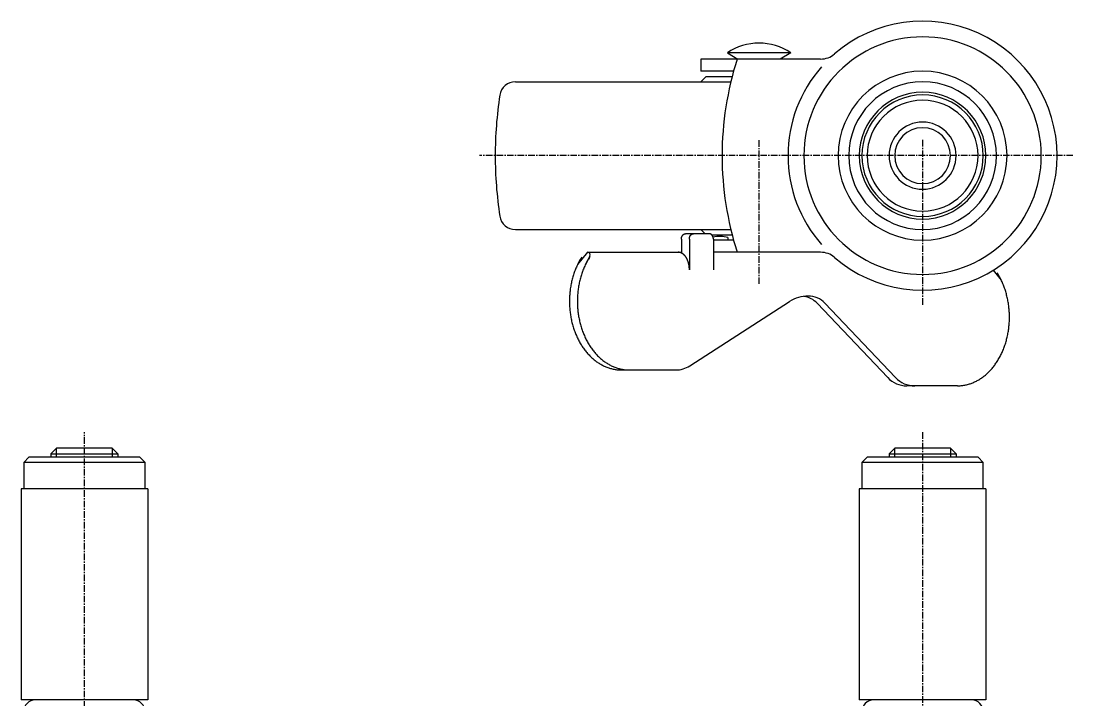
# Model space of a CAD drawing. Extents: x 870 to 1101, y 274 to 562.
# Drawn here: x 902.1 to 1101.4, y 433.4 to 562 of the extents above; entities that cross this region are included whole.
import ezdxf

# ---------------------------------------------------------------- set-up
doc = ezdxf.new("R2010")
doc.units = 0
doc.linetypes.add('CENTER', pattern=[2, 1.25, -0.25, 0.25, -0.25])
doc.linetypes.add('CENTER2', pattern=[28.575, 19.05, -3.175, 3.175, -3.175])
doc.layers.get('0').update_dxf_attribs({"linetype": 'CONTINUOUS'})
doc.layers.add('CENTER', color=1, linetype='CENTER2')

msp = doc.modelspace()

# ---------------------------------------------------------------- linework, layer by layer
at = {"color": 7, "linetype": 'CONTINUOUS'}
for p, q in [((1053.59, 554.79), (1030.91, 554.79)), ((1030.91, 554.79), (1030.91, 552.49)), ((1047.91, 555.95), (1035.91, 555.95)), ((1035.91, 555.95), (1037.91, 554.79)), ((1047.91, 555.95), (1045.91, 554.79)), ((1037.08, 552.49), (1030.91, 552.49)), ((995.75, 550.49), (1036.56, 550.49)), ((1030.91, 550.49), (1031.91, 551.49)), ((1031.91, 551.49), (1036.81, 551.49)), ((995.75, 522.49), (1036.56, 522.49)), ((1030.91, 522.49), (1031.71, 521.69)), ((1027.21, 520.69), (1027.21, 518.04)), ((1032.5, 521.69), (1027.97, 521.69)), ((1028.71, 520.69), (1028.71, 514.89)), ((1032.96, 521.49), (1036.81, 521.49)), ((1033.26, 520.69), (1033.26, 514.89)), ((1037.08, 520.49), (1033.26, 520.49)), ((1036.01, 520.99), (1036.01, 520.49)), ((1009.39, 518.19), (1007.53, 515.89)), ((1009.84, 517.47), (1009.03, 515.89)), ((1009.39, 518.19), (1027.21, 518.19)), ((1009.39, 518.19), (1023.07, 518.19)), ((1053.59, 518.19), (1033.26, 518.19)), ((1086.29, 514.79), (1087.82, 512.89)), ((1028.81, 496.69), (1047.7, 508.85)), ((1066.3, 494.45), (1052.91, 508.53)), ((1067.8, 494.45), (1054.41, 508.53)), ((1015.84, 495.89), (1026.11, 495.89)), ((1079.51, 492.89), (1069.92, 492.89)), ((908.76, 481.08), (907.7, 480.02)), ((919.34, 481.08), (908.76, 481.08)), ((908.76, 479.38), (908.76, 481.08)), ((920.4, 480.02), (919.34, 481.08)), ((919.34, 481.08), (919.34, 479.38)), ((1067.62, 481.08), (1066.56, 480.02)), ((1078.2, 481.08), (1067.62, 481.08)), ((1067.62, 479.38), (1067.62, 481.08)), ((1079.26, 480.02), (1078.2, 481.08)), ((1078.2, 481.08), (1078.2, 479.38)), ((903.55, 479.38), (902.55, 478.38)), ((924.55, 479.38), (903.55, 479.38)), ((907.7, 480.02), (920.4, 480.02)), ((907.7, 480.02), (907.7, 479.38)), ((920.4, 480.02), (920.4, 479.38)), ((924.55, 479.38), (925.55, 478.38)), ((1062.41, 479.38), (1061.41, 478.38)), ((1083.41, 479.38), (1062.41, 479.38)), ((1066.56, 480.02), (1079.26, 480.02)), ((1066.56, 480.02), (1066.56, 479.38)), ((1079.26, 480.02), (1079.26, 479.38)), ((1083.41, 479.38), (1084.41, 478.38)), ((925.55, 478.38), (902.55, 478.38)), ((902.55, 478.38), (902.55, 473.38)), ((925.55, 473.38), (925.55, 478.38)), ((1084.41, 478.38), (1061.41, 478.38)), ((1061.41, 478.38), (1061.41, 473.38)), ((1084.41, 473.38), (1084.41, 478.38)), ((902.05, 473.38), (902.05, 433.38)), ((926.05, 473.38), (902.05, 473.38)), ((926.05, 473.38), (926.05, 433.38)), ((1060.91, 473.38), (1060.91, 433.38)), ((1084.91, 473.38), (1060.91, 473.38)), ((1084.91, 473.38), (1084.91, 433.38)), ((926.05, 433.38), (902.05, 433.38)), ((1084.91, 433.38), (1060.91, 433.38))]:
    msp.add_line(p, q, dxfattribs=at)
for points in [[(1027.21, 520.69, 0), (1027.21, 520.71, 0), (1027.21, 520.72, 0), (1027.21, 520.73, 0), (1027.21, 520.74, 0), (1027.22, 520.75, 0), (1027.22, 520.77, 0), (1027.22, 520.78, 0), (1027.22, 520.79, 0), (1027.22, 520.8, 0), (1027.22, 520.82, 0), (1027.22, 520.83, 0), (1027.22, 520.84, 0), (1027.22, 520.85, 0), (1027.22, 520.86, 0), (1027.23, 520.88, 0), (1027.23, 520.89, 0), (1027.23, 520.9, 0), (1027.23, 520.91, 0), (1027.23, 520.92, 0), (1027.24, 520.94, 0), (1027.24, 520.95, 0), (1027.24, 520.96, 0), (1027.24, 520.97, 0), (1027.25, 520.98, 0), (1027.25, 521, 0), (1027.25, 521.01, 0), (1027.25, 521.02, 0), (1027.26, 521.03, 0), (1027.26, 521.04, 0), (1027.26, 521.05, 0), (1027.27, 521.07, 0), (1027.27, 521.08, 0), (1027.27, 521.09, 0), (1027.28, 521.1, 0), (1027.28, 521.11, 0), (1027.29, 521.12, 0), (1027.29, 521.13, 0), (1027.29, 521.14, 0), (1027.3, 521.15, 0), (1027.3, 521.16, 0), (1027.31, 521.17, 0), (1027.31, 521.19, 0), (1027.32, 521.2, 0), (1027.32, 521.21, 0), (1027.33, 521.22, 0), (1027.33, 521.23, 0), (1027.34, 521.24, 0), (1027.34, 521.25, 0), (1027.35, 521.26, 0), (1027.35, 521.27, 0), (1027.36, 521.28, 0), (1027.36, 521.29, 0), (1027.37, 521.3, 0), (1027.37, 521.31, 0), (1027.38, 521.32, 0), (1027.39, 521.33, 0), (1027.39, 521.34, 0), (1027.4, 521.35, 0), (1027.4, 521.36, 0), (1027.41, 521.37, 0), (1027.42, 521.37, 0), (1027.42, 521.38, 0), (1027.43, 521.39, 0), (1027.44, 521.4, 0), (1027.44, 521.41, 0), (1027.45, 521.42, 0), (1027.46, 521.43, 0), (1027.46, 521.43, 0), (1027.47, 521.44, 0), (1027.48, 521.45, 0), (1027.48, 521.46, 0), (1027.49, 521.47, 0), (1027.5, 521.47, 0), (1027.51, 521.48, 0), (1027.51, 521.49, 0), (1027.52, 521.5, 0), (1027.53, 521.5, 0), (1027.54, 521.51, 0), (1027.54, 521.52, 0), (1027.55, 521.52, 0), (1027.56, 521.53, 0), (1027.57, 521.54, 0), (1027.57, 521.54, 0), (1027.58, 521.55, 0), (1027.59, 521.56, 0), (1027.6, 521.56, 0), (1027.61, 521.57, 0), (1027.61, 521.58, 0), (1027.62, 521.58, 0), (1027.63, 521.59, 0), (1027.64, 521.59, 0), (1027.65, 521.6, 0), (1027.66, 521.6, 0), (1027.66, 521.61, 0), (1027.67, 521.61, 0), (1027.68, 521.62, 0), (1027.69, 521.62, 0), (1027.7, 521.63, 0), (1027.71, 521.63, 0), (1027.72, 521.63, 0), (1027.73, 521.64, 0), (1027.73, 521.64, 0), (1027.74, 521.65, 0), (1027.75, 521.65, 0), (1027.76, 521.65, 0), (1027.77, 521.66, 0), (1027.78, 521.66, 0), (1027.79, 521.66, 0), (1027.8, 521.67, 0), (1027.81, 521.67, 0), (1027.81, 521.67, 0), (1027.82, 521.67, 0), (1027.83, 521.68, 0), (1027.84, 521.68, 0), (1027.85, 521.68, 0), (1027.86, 521.68, 0), (1027.87, 521.68, 0), (1027.88, 521.69, 0), (1027.89, 521.69, 0), (1027.9, 521.69, 0), (1027.91, 521.69, 0), (1027.92, 521.69, 0), (1027.93, 521.69, 0), (1027.93, 521.69, 0), (1027.94, 521.69, 0), (1027.95, 521.69, 0), (1027.96, 521.69, 0), (1027.97, 521.69, 0)], [(1028.71, 520.69, 0), (1028.71, 520.71, 0), (1028.71, 520.72, 0), (1028.71, 520.73, 0), (1028.71, 520.74, 0), (1028.71, 520.75, 0), (1028.72, 520.77, 0), (1028.72, 520.78, 0), (1028.72, 520.79, 0), (1028.72, 520.8, 0), (1028.72, 520.82, 0), (1028.72, 520.83, 0), (1028.72, 520.84, 0), (1028.72, 520.85, 0), (1028.72, 520.86, 0), (1028.73, 520.88, 0), (1028.73, 520.89, 0), (1028.73, 520.9, 0), (1028.73, 520.91, 0), (1028.73, 520.92, 0), (1028.74, 520.94, 0), (1028.74, 520.95, 0), (1028.74, 520.96, 0), (1028.74, 520.97, 0), (1028.75, 520.98, 0), (1028.75, 521, 0), (1028.75, 521.01, 0), (1028.75, 521.02, 0), (1028.76, 521.03, 0), (1028.76, 521.04, 0), (1028.76, 521.05, 0), (1028.77, 521.07, 0), (1028.77, 521.08, 0), (1028.77, 521.09, 0), (1028.78, 521.1, 0), (1028.78, 521.11, 0), (1028.79, 521.12, 0), (1028.79, 521.13, 0), (1028.79, 521.14, 0), (1028.8, 521.15, 0), (1028.8, 521.16, 0), (1028.81, 521.17, 0), (1028.81, 521.19, 0), (1028.82, 521.2, 0), (1028.82, 521.21, 0), (1028.83, 521.22, 0), (1028.83, 521.23, 0), (1028.84, 521.24, 0), (1028.84, 521.25, 0), (1028.85, 521.26, 0), (1028.85, 521.27, 0), (1028.86, 521.28, 0), (1028.86, 521.29, 0), (1028.87, 521.3, 0), (1028.87, 521.31, 0), (1028.88, 521.32, 0), (1028.89, 521.33, 0), (1028.89, 521.34, 0), (1028.9, 521.35, 0), (1028.9, 521.36, 0), (1028.91, 521.37, 0), (1028.92, 521.37, 0), (1028.92, 521.38, 0), (1028.93, 521.39, 0), (1028.94, 521.4, 0), (1028.94, 521.41, 0), (1028.95, 521.42, 0), (1028.96, 521.43, 0), (1028.96, 521.43, 0), (1028.97, 521.44, 0), (1028.98, 521.45, 0), (1028.98, 521.46, 0), (1028.99, 521.47, 0), (1029, 521.47, 0), (1029, 521.48, 0), (1029.01, 521.49, 0), (1029.02, 521.5, 0), (1029.03, 521.5, 0), (1029.03, 521.51, 0), (1029.04, 521.52, 0), (1029.05, 521.52, 0), (1029.06, 521.53, 0), (1029.07, 521.54, 0), (1029.07, 521.54, 0), (1029.08, 521.55, 0), (1029.09, 521.56, 0), (1029.1, 521.56, 0), (1029.11, 521.57, 0), (1029.11, 521.58, 0), (1029.12, 521.58, 0), (1029.13, 521.59, 0), (1029.14, 521.59, 0), (1029.15, 521.6, 0), (1029.16, 521.6, 0), (1029.16, 521.61, 0), (1029.17, 521.61, 0), (1029.18, 521.62, 0), (1029.19, 521.62, 0), (1029.2, 521.63, 0), (1029.21, 521.63, 0), (1029.22, 521.63, 0), (1029.22, 521.64, 0), (1029.23, 521.64, 0), (1029.24, 521.65, 0), (1029.25, 521.65, 0), (1029.26, 521.65, 0), (1029.27, 521.66, 0), (1029.28, 521.66, 0), (1029.29, 521.66, 0), (1029.3, 521.67, 0), (1029.31, 521.67, 0), (1029.31, 521.67, 0), (1029.32, 521.67, 0), (1029.33, 521.68, 0), (1029.34, 521.68, 0), (1029.35, 521.68, 0), (1029.36, 521.68, 0), (1029.37, 521.68, 0), (1029.38, 521.69, 0), (1029.39, 521.69, 0), (1029.4, 521.69, 0), (1029.41, 521.69, 0), (1029.42, 521.69, 0), (1029.42, 521.69, 0), (1029.43, 521.69, 0), (1029.44, 521.69, 0), (1029.45, 521.69, 0), (1029.46, 521.69, 0), (1029.47, 521.69, 0)], [(1033.26, 520.69, 0), (1033.26, 520.71, 0), (1033.26, 520.72, 0), (1033.26, 520.73, 0), (1033.26, 520.74, 0), (1033.26, 520.75, 0), (1033.26, 520.77, 0), (1033.26, 520.78, 0), (1033.26, 520.79, 0), (1033.26, 520.8, 0), (1033.26, 520.82, 0), (1033.26, 520.83, 0), (1033.25, 520.84, 0), (1033.25, 520.85, 0), (1033.25, 520.86, 0), (1033.25, 520.88, 0), (1033.25, 520.89, 0), (1033.25, 520.9, 0), (1033.24, 520.91, 0), (1033.24, 520.92, 0), (1033.24, 520.94, 0), (1033.24, 520.95, 0), (1033.24, 520.96, 0), (1033.23, 520.97, 0), (1033.23, 520.98, 0), (1033.23, 521, 0), (1033.22, 521.01, 0), (1033.22, 521.02, 0), (1033.22, 521.03, 0), (1033.21, 521.04, 0), (1033.21, 521.05, 0), (1033.21, 521.07, 0), (1033.2, 521.08, 0), (1033.2, 521.09, 0), (1033.2, 521.1, 0), (1033.19, 521.11, 0), (1033.19, 521.12, 0), (1033.19, 521.13, 0), (1033.18, 521.14, 0), (1033.18, 521.15, 0), (1033.17, 521.16, 0), (1033.17, 521.17, 0), (1033.16, 521.19, 0), (1033.16, 521.2, 0), (1033.15, 521.21, 0), (1033.15, 521.22, 0), (1033.14, 521.23, 0), (1033.14, 521.24, 0), (1033.13, 521.25, 0), (1033.13, 521.26, 0), (1033.12, 521.27, 0), (1033.12, 521.28, 0), (1033.11, 521.29, 0), (1033.11, 521.3, 0), (1033.1, 521.31, 0), (1033.1, 521.32, 0), (1033.09, 521.33, 0), (1033.08, 521.34, 0), (1033.08, 521.35, 0), (1033.07, 521.36, 0), (1033.07, 521.37, 0), (1033.06, 521.37, 0), (1033.05, 521.38, 0), (1033.05, 521.39, 0), (1033.04, 521.4, 0), (1033.03, 521.41, 0), (1033.03, 521.42, 0), (1033.02, 521.43, 0), (1033.01, 521.43, 0), (1033.01, 521.44, 0), (1033, 521.45, 0), (1032.99, 521.46, 0), (1032.99, 521.47, 0), (1032.98, 521.47, 0), (1032.97, 521.48, 0), (1032.96, 521.49, 0), (1032.96, 521.5, 0), (1032.95, 521.5, 0), (1032.94, 521.51, 0), (1032.93, 521.52, 0), (1032.93, 521.52, 0), (1032.92, 521.53, 0), (1032.91, 521.54, 0), (1032.9, 521.54, 0), (1032.89, 521.55, 0), (1032.89, 521.56, 0), (1032.88, 521.56, 0), (1032.87, 521.57, 0), (1032.86, 521.58, 0), (1032.85, 521.58, 0), (1032.85, 521.59, 0), (1032.84, 521.59, 0), (1032.83, 521.6, 0), (1032.82, 521.6, 0), (1032.81, 521.61, 0), (1032.8, 521.61, 0), (1032.79, 521.62, 0), (1032.79, 521.62, 0), (1032.78, 521.63, 0), (1032.77, 521.63, 0), (1032.76, 521.63, 0), (1032.75, 521.64, 0), (1032.74, 521.64, 0), (1032.73, 521.65, 0), (1032.72, 521.65, 0), (1032.72, 521.65, 0), (1032.71, 521.66, 0), (1032.7, 521.66, 0), (1032.69, 521.66, 0), (1032.68, 521.67, 0), (1032.67, 521.67, 0), (1032.66, 521.67, 0), (1032.65, 521.67, 0), (1032.64, 521.68, 0), (1032.63, 521.68, 0), (1032.62, 521.68, 0), (1032.62, 521.68, 0), (1032.61, 521.68, 0), (1032.6, 521.69, 0), (1032.59, 521.69, 0), (1032.58, 521.69, 0), (1032.57, 521.69, 0), (1032.56, 521.69, 0), (1032.55, 521.69, 0), (1032.54, 521.69, 0), (1032.53, 521.69, 0), (1032.52, 521.69, 0), (1032.51, 521.69, 0), (1032.5, 521.69, 0)], [(1008.3, 517.27, 0), (1008.19, 517.09, 0), (1008.08, 516.91, 0), (1007.98, 516.73, 0), (1007.87, 516.54, 0), (1007.77, 516.36, 0), (1007.67, 516.17, 0), (1007.57, 515.98, 0), (1007.48, 515.78, 0), (1007.39, 515.58, 0), (1007.3, 515.38, 0), (1007.21, 515.18, 0), (1007.13, 514.98, 0), (1007.05, 514.78, 0), (1006.97, 514.57, 0), (1006.9, 514.36, 0), (1006.83, 514.15, 0), (1006.76, 513.94, 0), (1006.69, 513.73, 0), (1006.63, 513.51, 0), (1006.57, 513.29, 0), (1006.51, 513.08, 0), (1006.45, 512.86, 0), (1006.4, 512.64, 0), (1006.35, 512.42, 0), (1006.31, 512.19, 0), (1006.26, 511.97, 0), (1006.22, 511.75, 0), (1006.19, 511.52, 0), (1006.15, 511.29, 0), (1006.12, 511.07, 0), (1006.1, 510.84, 0), (1006.07, 510.61, 0), (1006.05, 510.38, 0), (1006.03, 510.15, 0), (1006.01, 509.92, 0), (1006, 509.69, 0), (1005.99, 509.46, 0), (1005.99, 509.23, 0), (1005.98, 509, 0), (1005.98, 508.77, 0), (1005.99, 508.54, 0), (1005.99, 508.31, 0), (1006, 508.08, 0), (1006.02, 507.85, 0), (1006.03, 507.62, 0), (1006.05, 507.39, 0), (1006.07, 507.16, 0), (1006.1, 506.93, 0), (1006.12, 506.7, 0), (1006.16, 506.48, 0), (1006.19, 506.25, 0), (1006.23, 506.03, 0), (1006.27, 505.8, 0), (1006.31, 505.58, 0), (1006.36, 505.36, 0), (1006.4, 505.13, 0), (1006.46, 504.91, 0), (1006.51, 504.7, 0), (1006.57, 504.48, 0), (1006.63, 504.26, 0), (1006.69, 504.05, 0), (1006.76, 503.83, 0), (1006.83, 503.62, 0), (1006.9, 503.41, 0), (1006.98, 503.2, 0), (1007.06, 503, 0), (1007.14, 502.79, 0), (1007.22, 502.59, 0), (1007.31, 502.39, 0), (1007.4, 502.19, 0), (1007.49, 501.99, 0), (1007.58, 501.8, 0), (1007.68, 501.61, 0), (1007.78, 501.42, 0), (1007.88, 501.23, 0), (1007.98, 501.05, 0), (1008.09, 500.86, 0), (1008.2, 500.68, 0), (1008.31, 500.5, 0), (1008.42, 500.33, 0), (1008.54, 500.16, 0), (1008.66, 499.99, 0), (1008.78, 499.82, 0), (1008.9, 499.66, 0), (1009.03, 499.5, 0), (1009.16, 499.34, 0), (1009.29, 499.18, 0), (1009.42, 499.03, 0), (1009.55, 498.88, 0), (1009.69, 498.74, 0), (1009.82, 498.6, 0), (1009.96, 498.46, 0), (1010.11, 498.32, 0), (1010.25, 498.19, 0), (1010.39, 498.06, 0), (1010.54, 497.93, 0), (1010.69, 497.81, 0), (1010.84, 497.69, 0), (1010.99, 497.58, 0), (1011.14, 497.46, 0), (1011.3, 497.36, 0), (1011.45, 497.25, 0), (1011.61, 497.15, 0), (1011.77, 497.05, 0), (1011.93, 496.96, 0), (1012.09, 496.87, 0), (1012.25, 496.79, 0), (1012.42, 496.7, 0), (1012.58, 496.62, 0), (1012.75, 496.55, 0), (1012.91, 496.48, 0), (1013.08, 496.41, 0), (1013.25, 496.35, 0), (1013.42, 496.29, 0), (1013.59, 496.24, 0), (1013.76, 496.19, 0), (1013.93, 496.14, 0), (1014.1, 496.1, 0), (1014.27, 496.06, 0), (1014.45, 496.02, 0), (1014.62, 495.99, 0), (1014.79, 495.97, 0), (1014.97, 495.94, 0), (1015.14, 495.93, 0), (1015.32, 495.91, 0), (1015.49, 495.9, 0), (1015.67, 495.89, 0), (1015.84, 495.89, 0)], [(1009.8, 517.27, 0), (1009.69, 517.09, 0), (1009.58, 516.91, 0), (1009.48, 516.73, 0), (1009.37, 516.54, 0), (1009.27, 516.36, 0), (1009.17, 516.17, 0), (1009.07, 515.98, 0), (1008.98, 515.78, 0), (1008.89, 515.58, 0), (1008.8, 515.38, 0), (1008.71, 515.18, 0), (1008.63, 514.98, 0), (1008.55, 514.78, 0), (1008.47, 514.57, 0), (1008.4, 514.36, 0), (1008.33, 514.15, 0), (1008.26, 513.94, 0), (1008.19, 513.73, 0), (1008.13, 513.51, 0), (1008.07, 513.29, 0), (1008.01, 513.08, 0), (1007.95, 512.86, 0), (1007.9, 512.64, 0), (1007.85, 512.42, 0), (1007.81, 512.19, 0), (1007.76, 511.97, 0), (1007.72, 511.75, 0), (1007.69, 511.52, 0), (1007.65, 511.29, 0), (1007.62, 511.07, 0), (1007.59, 510.84, 0), (1007.57, 510.61, 0), (1007.55, 510.38, 0), (1007.53, 510.15, 0), (1007.51, 509.92, 0), (1007.5, 509.69, 0), (1007.49, 509.46, 0), (1007.49, 509.23, 0), (1007.48, 509, 0), (1007.48, 508.77, 0), (1007.49, 508.54, 0), (1007.49, 508.31, 0), (1007.5, 508.08, 0), (1007.52, 507.85, 0), (1007.53, 507.62, 0), (1007.55, 507.39, 0), (1007.57, 507.16, 0), (1007.6, 506.93, 0), (1007.62, 506.7, 0), (1007.66, 506.48, 0), (1007.69, 506.25, 0), (1007.73, 506.03, 0), (1007.77, 505.8, 0), (1007.81, 505.58, 0), (1007.86, 505.36, 0), (1007.9, 505.13, 0), (1007.96, 504.91, 0), (1008.01, 504.7, 0), (1008.07, 504.48, 0), (1008.13, 504.26, 0), (1008.19, 504.05, 0), (1008.26, 503.83, 0), (1008.33, 503.62, 0), (1008.4, 503.41, 0), (1008.48, 503.2, 0), (1008.56, 503, 0), (1008.64, 502.79, 0), (1008.72, 502.59, 0), (1008.81, 502.39, 0), (1008.89, 502.19, 0), (1008.99, 501.99, 0), (1009.08, 501.8, 0), (1009.18, 501.61, 0), (1009.28, 501.42, 0), (1009.38, 501.23, 0), (1009.48, 501.05, 0), (1009.59, 500.86, 0), (1009.7, 500.68, 0), (1009.81, 500.5, 0), (1009.92, 500.33, 0), (1010.04, 500.16, 0), (1010.16, 499.99, 0), (1010.28, 499.82, 0), (1010.4, 499.66, 0), (1010.53, 499.5, 0), (1010.66, 499.34, 0), (1010.79, 499.18, 0), (1010.92, 499.03, 0), (1011.05, 498.88, 0), (1011.19, 498.74, 0), (1011.32, 498.6, 0), (1011.46, 498.46, 0), (1011.61, 498.32, 0), (1011.75, 498.19, 0), (1011.89, 498.06, 0), (1012.04, 497.93, 0), (1012.19, 497.81, 0), (1012.34, 497.69, 0), (1012.49, 497.58, 0), (1012.64, 497.46, 0), (1012.8, 497.36, 0), (1012.95, 497.25, 0), (1013.11, 497.15, 0), (1013.27, 497.05, 0), (1013.43, 496.96, 0), (1013.59, 496.87, 0), (1013.75, 496.79, 0), (1013.92, 496.7, 0), (1014.08, 496.62, 0), (1014.25, 496.55, 0), (1014.41, 496.48, 0), (1014.58, 496.41, 0), (1014.75, 496.35, 0), (1014.92, 496.29, 0), (1015.09, 496.24, 0), (1015.26, 496.19, 0), (1015.43, 496.14, 0), (1015.6, 496.1, 0), (1015.77, 496.06, 0), (1015.95, 496.02, 0), (1016.12, 495.99, 0), (1016.29, 495.97, 0), (1016.47, 495.94, 0), (1016.64, 495.93, 0), (1016.82, 495.91, 0), (1016.99, 495.9, 0), (1017.17, 495.89, 0), (1017.34, 495.89, 0)], [(1028.71, 514.89, 0), (1028.71, 514.93, 0), (1028.71, 514.97, 0), (1028.71, 515.01, 0), (1028.71, 515.05, 0), (1028.71, 515.1, 0), (1028.71, 515.14, 0), (1028.71, 515.18, 0), (1028.7, 515.22, 0), (1028.7, 515.26, 0), (1028.7, 515.3, 0), (1028.69, 515.34, 0), (1028.69, 515.38, 0), (1028.69, 515.42, 0), (1028.68, 515.46, 0), (1028.68, 515.5, 0), (1028.67, 515.54, 0), (1028.67, 515.58, 0), (1028.66, 515.62, 0), (1028.66, 515.66, 0), (1028.65, 515.7, 0), (1028.64, 515.73, 0), (1028.64, 515.77, 0), (1028.63, 515.81, 0), (1028.62, 515.85, 0), (1028.61, 515.89, 0), (1028.6, 515.93, 0), (1028.6, 515.97, 0), (1028.59, 516, 0), (1028.58, 516.04, 0), (1028.57, 516.08, 0), (1028.56, 516.12, 0), (1028.55, 516.16, 0), (1028.54, 516.19, 0), (1028.53, 516.23, 0), (1028.52, 516.27, 0), (1028.51, 516.3, 0), (1028.5, 516.34, 0), (1028.48, 516.38, 0), (1028.47, 516.41, 0), (1028.46, 516.45, 0), (1028.45, 516.48, 0), (1028.43, 516.52, 0), (1028.42, 516.55, 0), (1028.41, 516.59, 0), (1028.39, 516.62, 0), (1028.38, 516.66, 0), (1028.37, 516.69, 0), (1028.35, 516.73, 0), (1028.34, 516.76, 0), (1028.32, 516.79, 0), (1028.31, 516.83, 0), (1028.29, 516.86, 0), (1028.27, 516.89, 0), (1028.26, 516.92, 0), (1028.24, 516.96, 0), (1028.22, 516.99, 0), (1028.21, 517.02, 0), (1028.19, 517.05, 0), (1028.17, 517.08, 0), (1028.16, 517.11, 0), (1028.14, 517.14, 0), (1028.12, 517.17, 0), (1028.1, 517.2, 0), (1028.08, 517.23, 0), (1028.06, 517.25, 0), (1028.05, 517.28, 0), (1028.03, 517.31, 0), (1028.01, 517.34, 0), (1027.99, 517.37, 0), (1027.97, 517.39, 0), (1027.95, 517.42, 0), (1027.93, 517.44, 0), (1027.91, 517.47, 0), (1027.89, 517.49, 0), (1027.86, 517.52, 0), (1027.84, 517.54, 0), (1027.82, 517.57, 0), (1027.8, 517.59, 0), (1027.78, 517.61, 0), (1027.76, 517.64, 0), (1027.73, 517.66, 0), (1027.71, 517.68, 0), (1027.69, 517.7, 0), (1027.67, 517.72, 0), (1027.65, 517.74, 0), (1027.62, 517.76, 0), (1027.6, 517.78, 0), (1027.58, 517.8, 0), (1027.55, 517.82, 0), (1027.53, 517.84, 0), (1027.51, 517.86, 0), (1027.48, 517.88, 0), (1027.46, 517.89, 0), (1027.43, 517.91, 0), (1027.41, 517.93, 0), (1027.39, 517.94, 0), (1027.36, 517.96, 0), (1027.34, 517.97, 0), (1027.31, 517.99, 0), (1027.29, 518, 0), (1027.26, 518.01, 0), (1027.24, 518.03, 0), (1027.21, 518.04, 0), (1027.19, 518.05, 0), (1027.16, 518.06, 0), (1027.14, 518.07, 0), (1027.11, 518.08, 0), (1027.08, 518.09, 0), (1027.06, 518.1, 0), (1027.03, 518.11, 0), (1027.01, 518.12, 0), (1026.98, 518.13, 0), (1026.96, 518.14, 0), (1026.93, 518.14, 0), (1026.9, 518.15, 0), (1026.88, 518.16, 0), (1026.85, 518.16, 0), (1026.82, 518.17, 0), (1026.8, 518.17, 0), (1026.77, 518.18, 0), (1026.75, 518.18, 0), (1026.72, 518.18, 0), (1026.69, 518.19, 0), (1026.67, 518.19, 0), (1026.64, 518.19, 0), (1026.61, 518.19, 0), (1026.59, 518.19, 0), (1026.56, 518.19, 0)], [(1079.51, 492.89, 0), (1079.69, 492.89, 0), (1079.86, 492.9, 0), (1080.04, 492.91, 0), (1080.21, 492.93, 0), (1080.39, 492.94, 0), (1080.56, 492.97, 0), (1080.73, 492.99, 0), (1080.91, 493.02, 0), (1081.08, 493.06, 0), (1081.25, 493.1, 0), (1081.42, 493.14, 0), (1081.6, 493.19, 0), (1081.77, 493.24, 0), (1081.94, 493.29, 0), (1082.11, 493.35, 0), (1082.27, 493.41, 0), (1082.44, 493.48, 0), (1082.61, 493.55, 0), (1082.77, 493.62, 0), (1082.94, 493.7, 0), (1083.1, 493.79, 0), (1083.26, 493.87, 0), (1083.42, 493.96, 0), (1083.58, 494.05, 0), (1083.74, 494.15, 0), (1083.9, 494.25, 0), (1084.06, 494.36, 0), (1084.21, 494.46, 0), (1084.36, 494.58, 0), (1084.52, 494.69, 0), (1084.66, 494.81, 0), (1084.81, 494.93, 0), (1084.96, 495.06, 0), (1085.1, 495.19, 0), (1085.25, 495.32, 0), (1085.39, 495.46, 0), (1085.53, 495.6, 0), (1085.67, 495.74, 0), (1085.8, 495.88, 0), (1085.94, 496.03, 0), (1086.07, 496.18, 0), (1086.2, 496.34, 0), (1086.32, 496.5, 0), (1086.45, 496.66, 0), (1086.57, 496.82, 0), (1086.69, 496.99, 0), (1086.81, 497.16, 0), (1086.93, 497.33, 0), (1087.04, 497.5, 0), (1087.15, 497.68, 0), (1087.26, 497.86, 0), (1087.37, 498.05, 0), (1087.47, 498.23, 0), (1087.58, 498.42, 0), (1087.68, 498.61, 0), (1087.77, 498.8, 0), (1087.87, 498.99, 0), (1087.96, 499.19, 0), (1088.05, 499.39, 0), (1088.13, 499.59, 0), (1088.22, 499.79, 0), (1088.3, 500, 0), (1088.38, 500.2, 0), (1088.45, 500.41, 0), (1088.52, 500.62, 0), (1088.59, 500.83, 0), (1088.66, 501.05, 0), (1088.72, 501.26, 0), (1088.78, 501.48, 0), (1088.84, 501.7, 0), (1088.9, 501.91, 0), (1088.95, 502.13, 0), (1089, 502.36, 0), (1089.04, 502.58, 0), (1089.09, 502.8, 0), (1089.13, 503.03, 0), (1089.16, 503.25, 0), (1089.2, 503.48, 0), (1089.23, 503.7, 0), (1089.26, 503.93, 0), (1089.28, 504.16, 0), (1089.3, 504.39, 0), (1089.32, 504.62, 0), (1089.34, 504.85, 0), (1089.35, 505.08, 0), (1089.36, 505.31, 0), (1089.37, 505.54, 0), (1089.37, 505.77, 0), (1089.37, 506, 0), (1089.37, 506.23, 0), (1089.36, 506.46, 0), (1089.35, 506.69, 0), (1089.34, 506.92, 0), (1089.32, 507.15, 0), (1089.3, 507.38, 0), (1089.28, 507.61, 0), (1089.26, 507.84, 0), (1089.23, 508.07, 0), (1089.2, 508.29, 0), (1089.17, 508.52, 0), (1089.13, 508.75, 0), (1089.09, 508.97, 0), (1089.05, 509.19, 0), (1089, 509.42, 0), (1088.95, 509.64, 0), (1088.9, 509.86, 0), (1088.84, 510.08, 0), (1088.79, 510.29, 0), (1088.73, 510.51, 0), (1088.66, 510.73, 0), (1088.6, 510.94, 0), (1088.53, 511.15, 0), (1088.45, 511.36, 0), (1088.38, 511.57, 0), (1088.3, 511.78, 0), (1088.22, 511.98, 0), (1088.14, 512.18, 0), (1088.05, 512.38, 0), (1087.96, 512.58, 0), (1087.87, 512.78, 0), (1087.78, 512.98, 0), (1087.68, 513.17, 0), (1087.58, 513.36, 0), (1087.48, 513.54, 0), (1087.38, 513.73, 0), (1087.27, 513.91, 0), (1087.16, 514.09, 0), (1087.05, 514.27, 0)]]:
    msp.add_polyline3d(points, dxfattribs=at)
for centre, radius, start, end in [((1072.91, 536.49), 25.5, 0, 130.8931), ((1072.91, 536.49), 22.5, 0, 180), ((1041.91, 547.22), 10.6, 55.5084, 124.4916), ((1094.91, 536.49), 60, 162.2418, 180), ((1053.59, 558.79), 4, 270, 310.8931), ((1072.91, 536.49), 25.5, 138.7898, 180), ((1072.91, 536.49), 16, 0, 180), ((995.75, 547.49), 3, 90, 171.2121), ((1072.91, 536.49), 14, 0, 180), ((1072.91, 536.49), 12, 0, 180), ((1066.91, 536.49), 75, 171.2121, 180), ((1072.91, 536.49), 11.5, 0, 180), ((1072.91, 536.49), 10.5, 0, 180), ((1072.91, 536.49), 6.35, 0, 180), ((1072.91, 536.49), 5.29, 0, 180), ((1066.91, 536.49), 75, 180, 188.7879), ((1094.91, 536.49), 60, 180, 197.7582), ((1072.91, 536.49), 25.5, 180, 221.2102), ((1072.91, 536.49), 22.5, 180, 0), ((1072.91, 536.49), 25.5, 229.1069, 0), ((1072.91, 536.49), 16, 180, 0), ((1072.91, 536.49), 14, 180, 0), ((1072.91, 536.49), 12, 180, 0), ((1072.91, 536.49), 11.5, 180, 0), ((1072.91, 536.49), 10.5, 180, 0), ((1072.91, 536.49), 6.35, 180, 0), ((1072.91, 536.49), 5.29, 180, 0), ((995.75, 525.49), 3, 188.7879, 270), ((1034.51, 515.47), 5.72, 74.8107, 103.0437), ((1009.39, 517.69), 0.5, 332.8856, 90), ((1053.59, 514.19), 4, 49.1069, 90), ((1051.23, 503.37), 6.52, 90, 122.7862), ((1049.73, 505.5), 4.39, 43.5556, 81.1472), ((1051.23, 505.5), 4.39, 43.5556, 90), ((1026.11, 500.89), 5, 270, 302.7862), ((1069.92, 497.89), 5, 223.5556, 270), ((1071.42, 497.89), 5, 223.5556, 270), ((904.75, 431.18), 2.2, 90, 180), ((923.35, 431.18), 2.2, 0, 90), ((1063.61, 431.18), 2.2, 90, 180), ((1082.21, 431.18), 2.2, 0, 90)]:
    msp.add_arc(centre, radius, start, end, dxfattribs=at)
at = {"layer": 'CENTER', "color": 1, "linetype": 'CENTER'}
for p, q in [((1041.91, 512.19), (1041.91, 539.49)), ((1072.91, 539.49), (1072.91, 507.99)), ((1101.41, 536.49), (988.91, 536.49)), ((914.05, 291.88), (914.05, 484.08)), ((1072.91, 484.08), (1072.91, 372.12))]:
    msp.add_line(p, q, dxfattribs=at)

doc.saveas('drawing.dxf')
